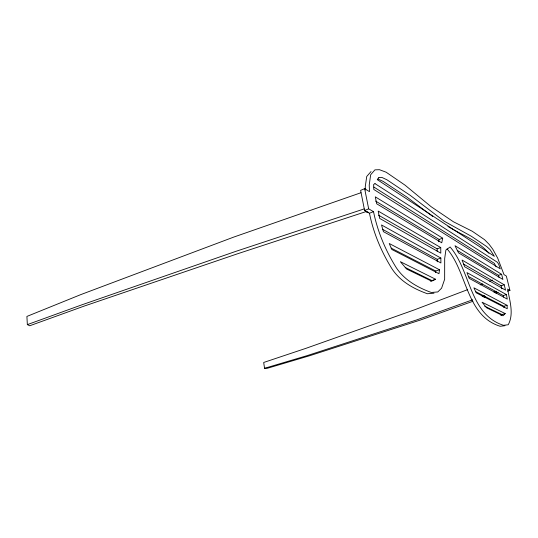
<?xml version="1.0" encoding="UTF-8"?>
<svg xmlns="http://www.w3.org/2000/svg" width="538" height="538" viewBox="0 0 538 538"><rect width="100%" height="100%" fill="white"/><g stroke="black" fill="none" stroke-linecap="round" stroke-linejoin="round"><path stroke-width="0.81" d="M439.479 269.76L438.981 273.694L391.798 249.464L389.23 243.506L439.479 269.76L435.78 271.031L391.146 248.085M435.572 272.605L435.78 271.031M442.7 238.173L441.738 242.786L376.708 203.808L375.295 196.841L442.7 238.173L439.163 239.464L375.605 201.071M438.672 241.77L439.163 239.464M371.038 171.541L366.728 176.471L365.255 186.686L365.369 190.015M505.229 313.587L503.043 315.772L486.682 307.844L482.055 302.215L505.229 313.587L501.988 314.555L500.885 315.651M435.598 279.242L431.617 281.166L406.715 269.101L400.326 261.676L435.598 279.242L430.481 281.166M507.61 291.139L509.93 290.412L506.345 276.068L504.012 274.629L497.684 258.119L492.815 249.269L489.163 244.38L484.536 239.659L472.283 231.266L453.433 221.784L431.16 206.726L405.094 185.2L386.163 172.227L379.465 169.699L374.912 169.867L370.655 174.776L369.229 185.005L369.485 191.662L364.643 188.67L360.615 190.378L364.596 210.493L369.465 213.263C373.305 232.275 380.709 250.278 390.763 266.835C398.793 280.587 412.828 288.523 427.407 293.741L433.984 293.197M364.596 210.493L368.671 208.838L373.513 211.636C377.394 230.694 384.805 248.744 394.838 265.368C402.814 279.121 416.742 287.171 431.274 292.47L437.791 291.946L441.584 288.193L444.65 279.256L444.684 258.522L445.881 250.056L450.098 246.982C470.851 270.816 469.257 314.3 503.46 325.302L508.228 324.757C514.173 313.829 509.6 300.507 507.61 289.067L509.93 290.412M369.465 213.263L373.513 211.636M467.704 289.612L414.516 309.821L306.014 348.308L263.687 362.471L264.548 368.301L267.278 368.295L309.955 355.631L420.232 320.09L472.936 301.267M480.219 284.858L482.566 283.963M489.607 281.293L492.734 280.103M360.964 192.732L233.862 237.043L80.861 294.582L26.9 316.431L27.344 324.629L81.642 304.905L235.879 251.347L364.165 208.912M378.53 215.187L437.145 248.859L440.743 247.567L440.797 253.156L379.68 218.401L378.187 211.084L440.743 247.567M472.66 299.794L416.647 319.935L307.225 355.605L264.548 368.301M482.129 296.391L484.496 295.544M493.958 292.141L496.325 291.287M483.944 297.332L485.518 296.774M495.747 293.123L498.101 292.282M382.579 229.329L437.219 259.316L440.851 258.038L440.904 262.968L383.412 231.656L381.509 224.951L440.851 258.038M367.05 211.266L237.709 253.728L83.8 306.223L29.704 325.772L27.344 324.629M457.253 250.392L498.518 275.315L501.624 274.306L502.902 279.444L458.51 252.84L455.007 245.718L501.624 274.306M463.655 264.145L501.107 285.792L504.227 284.797L505.565 290.177L464.691 266.781L462.055 260.042L504.227 284.797M468.672 276.586L503.272 295.577L506.413 294.595L507.267 299.108L469.223 278.388L466.964 272.598L506.413 294.595M475.659 291.63L503.904 306.277L507.085 305.308L507.247 308.751L476.197 292.806L473.904 287.817L507.085 305.308M504.974 325.705L500.152 326.27C466.049 315.692 467.441 272.558 447.065 248.872M377.945 178.999L383.224 181.447L406.654 196.901L432.707 216.464M484.657 306.189L501.988 314.555M405.188 267.467L431.826 280.513M447.939 226.424C461.604 234.951 478.403 240.62 488.914 253.311M373.923 187.083L494.341 263.338L496.144 266.875M498.518 275.315L499.062 277.514M501.107 285.792L501.86 288.859M364.643 188.67L368.671 208.838M503.272 295.577L503.555 297.077M503.904 306.277L503.958 307.655M437.145 248.859L437.165 251.246M437.219 259.316L437.233 261.777M366.95 212.362L368.019 212.207L366.95 212.362M378.799 177.674L377.286 179.652L494.368 256.323L490.037 249.558L486.628 246.498L471.396 236.303L444.166 221.185L410.312 195.422L387.03 179.84L381.785 177.365L378.799 177.674M375.006 183.633L373.648 184.453L373.789 189.457L500.273 268.845L498.719 264.34L497.442 262.295L375.006 183.633"/></g></svg>
